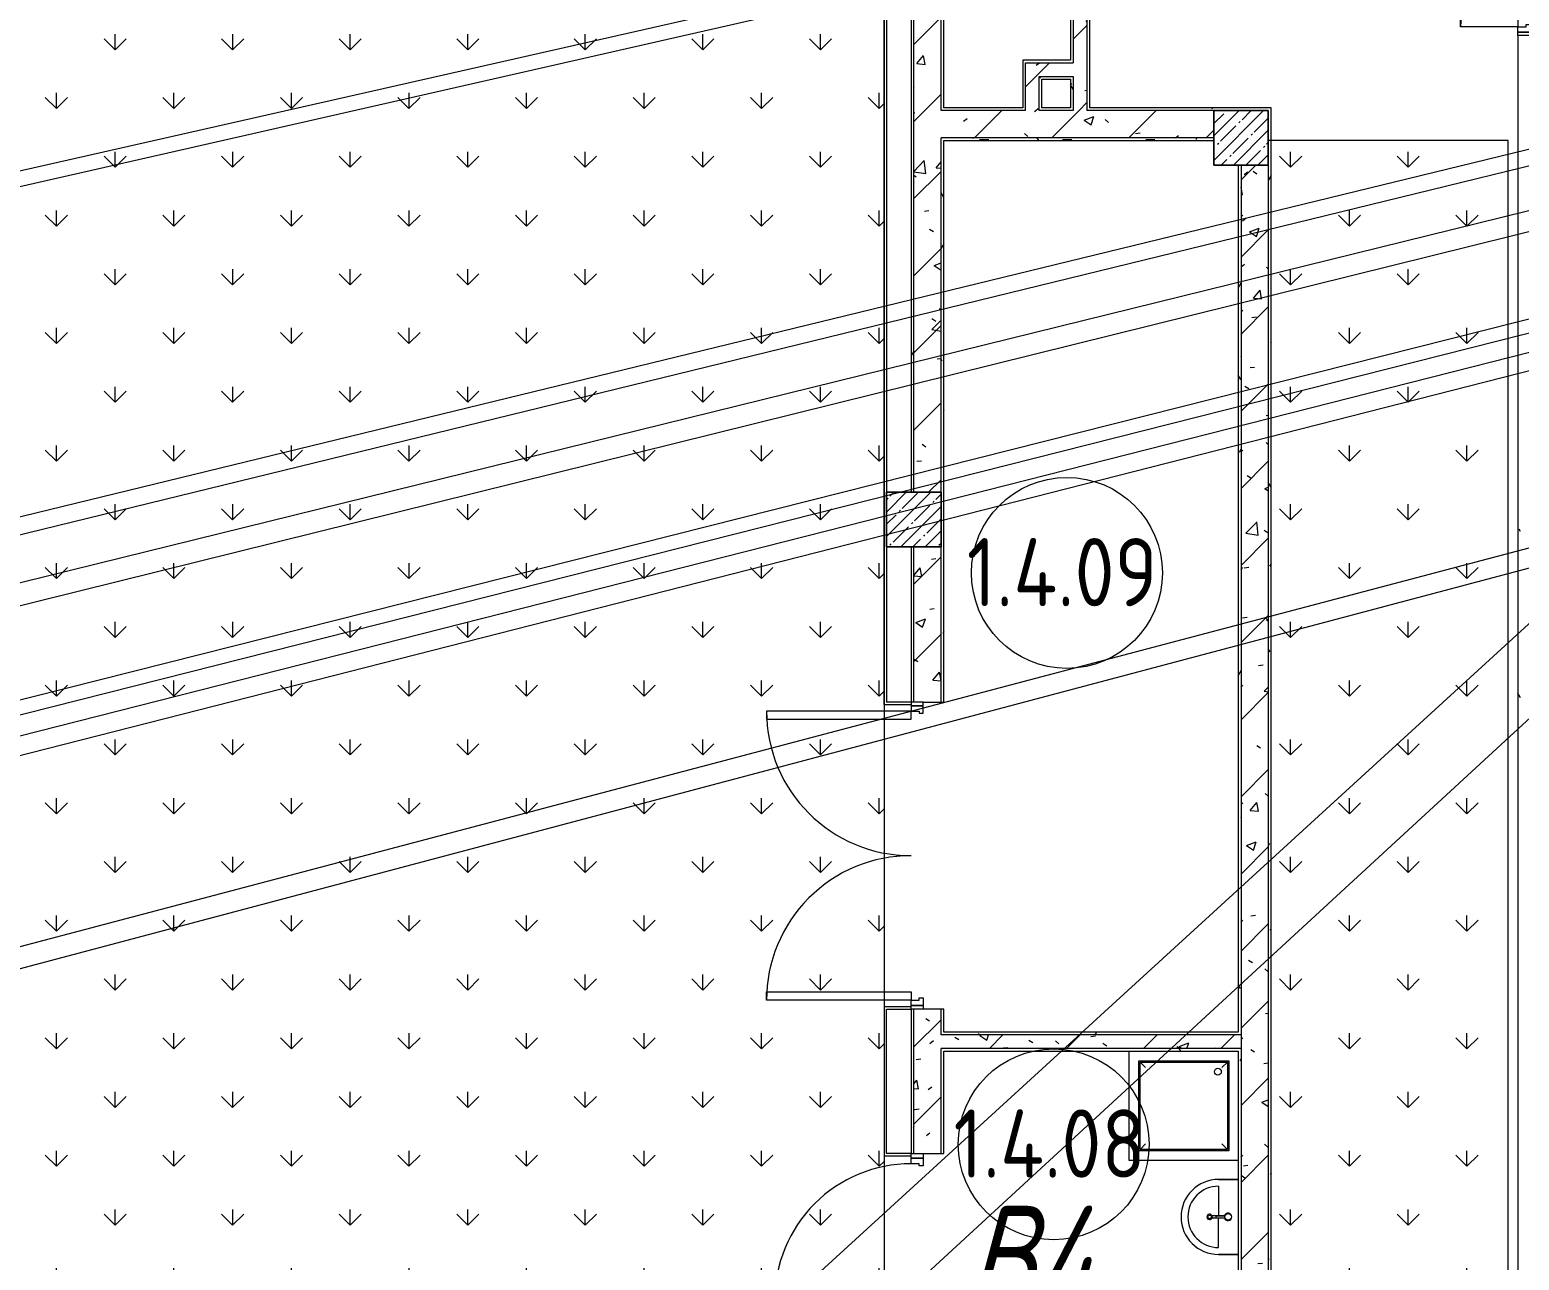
# Model space of a CAD drawing. Header units: millimetres. Extents: x -500089 to 1469082, y -290736 to 166440.
# Drawn here: x 1173571 to 1184494, y -63503 to -54478 of the extents above; entities that cross this region are included whole.
import ezdxf

# ---------------------------------------------------------------- set-up
doc = ezdxf.new("R2010")
doc.units = ezdxf.units.MM
for name, color, linetype, lineweight in [('Двери', 7, 'Continuous', 0), ('Марки помещений', 7, 'Continuous', 0), ('Несущие колонны', 7, 'Continuous', 0), ('Сантехника', 7, 'Continuous', 0), ('Стены несущие', 7, 'Continuous', 0), ('Стены отделка', 7, 'Continuous', 0), ('Стены штриховка', 7, 'Continuous', 0), ('экспертиза ДУ пояснения', 6, 'Continuous', 0), ('экспертиза категории', 1, 'Continuous', 0), ('экспертиза условные обозначения', 1, 'Continuous', 0)]:
    doc.layers.add(name, color=color, linetype=linetype, lineweight=lineweight)
doc.styles.add('GOST Common_1', font='', dxfattribs={"width": 0.9, "height": 700})
doc.styles.add('mytext', font='isocpeur.ttf', dxfattribs={"width": 0.8, "oblique": 14.999978})
doc.styles.get('GOST Common_1').set_extended_font_data('GOST Common')
pattern_1 = [(0, (1111853.59, -73570.49), (812.8, 203.2), [67.056, -542.544, 67.056, -542.544, -3251.2]), (0, (1111853.59, -73570.49), (812.8, 203.2), [-1219.2, 67.056, -1152.144, 67.056, -542.544, -1422.4]), (0, (1111853.59, -73570.49), (812.8, 203.2), [-3048, 67.056, -339.344, 67.056, -948.944]), (120, (1112158.39, -73468.89), (-582.37636, 602.30545), [67.056, -542.544, 67.056, -542.544, -3251.2]), (120, (1112158.39, -73468.89), (-582.37636, 602.30545), [-1219.2, 67.056, -1152.144, 67.056, -542.544, -1422.4]), (120, (1112158.39, -73468.89), (-582.37636, 602.30545), [-3048, 67.056, -339.344, 67.056, -948.944]), (240, (1112259.99, -73062.49), (-230.42364, -805.50545), [67.056, -542.544, 67.056, -542.544, -3251.2]), (240, (1112259.99, -73062.49), (-230.42364, -805.50545), [-1219.2, 67.056, -1152.144, 67.056, -542.544, -1422.4]), (240, (1112259.99, -73062.49), (-230.42364, -805.50545), [-3048, 67.056, -339.344, 67.056, -948.944])]
pattern_2 = [(45, (1111853.6, -73570.5), (-282.8427, 282.8427), [])]
pattern_3 = [(50, (1111853.6, -73570.5), (728.7365, -63.756), [76.2, -838.2]), (355, (1111853.6, -73570.5), (-140.9716, 764.2276), [60.96, -670.56]), (100.451, (1111914.3, -73575.8), (587.77, 700.467), [64.76, -712.36]), (46.184, (1111853.6, -73367.3), (1084.316, -168.171), [114.3, -1257.3]), (96.636, (1111943.9, -73381.3), (949.61, 989.71), [97.14, -1068.54]), (351.184, (1111853.6, -73367.3), (949.62, 989.701), [91.44, -1005.84]), (21, (1111955.2, -73418.1), (606.458, -409.0606), [76.2, -838.2]), (326, (1111955.2, -73418.1), (247.208, 736.753), [60.96, -670.56]), (71.451, (1112005.7, -73452.2), (853.668, 327.6855), [64.76, -712.36]), (37.5, (1111853.59, -73570.5), (12.3547, 338.2201), [33.528, -628.904, 33.528, -647.192, -673.1]), (37.5, (1111853.59, -73570.5), (12.3547, 338.2201), [-1343.152, 33.528, -639.572]), (7.5, (1111853.6, -73570.5), (267.2789, 400.7221), [33.528, -354.584, 33.528, -613.664, -256.54]), (7.5, (1111853.6, -73570.5), (267.2789, 400.7221), [-1035.304, 33.528, -223.012]), (327.5, (1111627.02, -73570.5), (542.3633, -22.9153), [33.528, -220.472, 33.528, -758.952, -1051.56]), (327.5, (1111627.02, -73570.5), (542.3633, -22.9153), [-1046.48, 33.528, -1018.032]), (317.5, (1111525.4, -73570.5), (592.517, 101.707), [33.528, -296.672, 33.528, -492.76, -746.76]), (317.5, (1111525.4, -73570.5), (592.517, 101.707), [-856.488, 33.528, -713.232])]
pattern_4 = [(45, (1111853.59, -73570.49), (-89.80256, 89.80256), []), (45, (1111943.39, -73570.49), (-89.80256, 89.80256), [158.75, -31.75, 13.411, -18.339])]
pattern_5 = [(90, (1077209.23, -303341.8), (-431.0523, 431.0523), [114.3, -747.8046]), (45, (1077209.2, -303341.8), (-431.0523, 431.0523), [114.3, -495.3]), (135, (1077209.2, -303341.8), (-431.0523, -431.0523), [114.3, -495.3])]

# ---------------------------------------------------------------- blocks, each defined once
blk = doc.blocks.new('ASVP_ДверьПротивопожарнаяСтальная_2 полотна - EI30 1320х2000h_полотна_ Г Л _1200 в чистоте_-4225090-З Этаж 01')
at = {"layer": 'Двери', "lineweight": 18}
for p, q in [((660, 1020), (600, 1020)), ((600, 1020), (600, 120)), ((660, 120), (660, 1020)), ((-660, 540), (-600, 540)), ((-660, 120), (-660, 540)), ((-600, 540), (-600, 120)), ((-725, 120), (-700, 120)), ((-725, 30), (-725, 120)), ((-700, 120), (-660, 120)), ((-700, 30), (-700, 120)), ((-700, 120), (-700, 30)), ((-600, 120), (-660, 120)), ((-660, 120), (-660, 60)), ((600, 120), (660, 120)), ((700, 120), (660, 120)), ((660, 120), (660, 60)), ((700, 30), (700, 120)), ((725, 120), (700, 120)), ((700, 120), (700, 30)), ((725, 30), (725, 120)), ((-700, 30), (-725, 30)), ((-644, 30), (-700, 30)), ((-660, 60), (-644, 60)), ((-644, 60), (-644, 30)), ((660, 60), (644, 60)), ((644, 60), (644, 30)), ((644, 30), (700, 30)), ((700, 30), (725, 30))]:
    blk.add_line(p, q, dxfattribs=at)
at = {"layer": 'Двери'}
for centre, radius, start, end in [((660, 120), 900, 90, 180), ((-660, 120), 420, 360, 90)]:
    blk.add_arc(centre, radius, start, end, dxfattribs=at)
blk = doc.blocks.new('ADSK_КолоннаЖБ_Прямоугольная - 400x400 мм-3673746-З Этаж 01')
at = {"layer": 'Несущие колонны', "lineweight": 18}
for p, q in [((-200, 200), (200, 200)), ((-200, -200), (-200, 200)), ((200, 200), (200, -200)), ((200, -200), (-200, -200))]:
    blk.add_line(p, q, dxfattribs=at)
blk = doc.blocks.new('ADSK_КолоннаЖБ_Прямоугольная - 400x400 мм-3544251-З Этаж 01')
at = {"layer": 'Несущие колонны', "lineweight": 18}
for p, q in [((-200, 200), (200, 200)), ((-200, -200), (-200, 200)), ((200, 200), (200, -200)), ((200, -200), (-200, -200))]:
    blk.add_line(p, q, dxfattribs=at)
blk = doc.blocks.new('ASVP_2D_Раковина - Раковина 550х420-3413684-З Этаж 01')
at = {"layer": 'Сантехника'}
for p, q in [((-384, 265), (-384, 120)), ((-384, 120), (-384, 265)), ((-334, 265), (-119, 265)), ((-119, 221), (-119, 302)), ((-115, 286), (-115, 220)), ((-103, 286), (-115, 286)), ((-103, 220), (-103, 286)), ((-99, 302), (-99, 221)), ((116, 265), (-99, 265)), ((166, 120), (166, 265)), ((166, 265), (166, 120))]:
    blk.add_line(p, q, dxfattribs=at)
for centre, radius in [((-109, 330), 13.3), ((-109, 195), 24.5)]:
    blk.add_circle(centre, radius, dxfattribs=at)
for centre, radius, start, end in [((-109, 265), 275, 360, 180), ((-109, 265), 275, 360, 180), ((-109, 265), 225, 0, 180), ((-109, 330), 20, 284.1438, 255.8562), ((-109, 195), 27.5, 102.6043, 77.3977), ((-109, 302), 10, 0, 180), ((-109, 195), 25.3, 76.2933, 103.7089)]:
    blk.add_arc(centre, radius, start, end, dxfattribs=at)
blk = doc.blocks.new('ASVP_2D_Душевой поддон_Трап - Душевой поддон 800х800-2509739-З Этаж 01')
at = {"layer": 'Сантехника'}
for p, q in [((0, 800), (800, 800)), ((800, 800), (800, 0)), ((70, 730), (730, 730)), ((70, 70), (70, 730)), ((120, 680), (80, 720)), ((80, 720), (720, 720)), ((80, 80), (80, 720)), ((720, 720), (680, 680)), ((720, 720), (720, 80)), ((730, 730), (730, 70)), ((120, 120), (80, 80)), ((680, 120), (720, 80)), ((730, 70), (70, 70)), ((720, 80), (80, 80))]:
    blk.add_line(p, q, dxfattribs=at)
blk.add_circle((150, 150), 25, dxfattribs=at)
blk = doc.blocks.new('ASVP_ДверьСтальная_2 полотна - Внутренняя 2120х2200h_полотна_ Г Пр _2000 в чистоте_ Снарядная-4240597-З Этаж 01')
at = {"layer": 'Двери', "lineweight": 18}
for p, q in [((-1060, 1180), (-1000, 1180)), ((-1060, 120), (-1060, 1180)), ((-1000, 1180), (-1000, 120)), ((1060, 1180), (1000, 1180)), ((1000, 1180), (1000, 120)), ((1060, 120), (1060, 1180)), ((-1125, 120), (-1100, 120)), ((-1125, 30), (-1125, 120)), ((-1100, 120), (-1060, 120)), ((-1100, 30), (-1100, 120)), ((-1100, 120), (-1100, 30)), ((-1000, 120), (-1060, 120)), ((-1060, 120), (-1060, 60)), ((1000, 120), (1060, 120)), ((1100, 120), (1060, 120)), ((1060, 120), (1060, 60)), ((1100, 30), (1100, 120)), ((1125, 120), (1100, 120)), ((1100, 120), (1100, 30)), ((1125, 30), (1125, 120)), ((-1100, 30), (-1125, 30)), ((-1044, 30), (-1100, 30)), ((-1060, 60), (-1044, 60)), ((-1044, 60), (-1044, 30)), ((1060, 60), (1044, 60)), ((1044, 60), (1044, 30)), ((1044, 30), (1100, 30)), ((1100, 30), (1125, 30))]:
    blk.add_line(p, q, dxfattribs=at)
at = {"layer": 'Двери'}
for centre, start, end in [((-1060, 120), 360, 90), ((1060, 120), 90, 180)]:
    blk.add_arc(centre, 1060, start, end, dxfattribs=at)
blk = doc.blocks.new('ASVP_ДверьСтальная_1 полотно - Внутренняя 1000х2000h_полотно_ Г Пр _925 в чистоте_-4236617-З Этаж 01')
at = {"layer": 'Двери', "lineweight": 18}
for p, q in [((-500, 1120), (-440, 1120)), ((-500, 120), (-500, 1120)), ((-440, 1120), (-440, 120)), ((-575, 120), (-540, 120)), ((-575, 30), (-575, 120)), ((-540, 120), (-500, 120)), ((-540, 30), (-540, 120)), ((-540, 120), (-540, 30)), ((-440, 120), (-500, 120)), ((-500, 120), (-500, 60)), ((500, 120), (540, 120)), ((500, 60), (500, 120)), ((540, 120), (540, 30)), ((540, 120), (575, 120)), ((540, 30), (540, 120)), ((575, 120), (575, 30)), ((-540, 30), (-575, 30)), ((-484, 30), (-540, 30)), ((-500, 60), (-484, 60)), ((-484, 60), (-484, 30)), ((484, 60), (500, 60)), ((484, 30), (484, 60)), ((540, 30), (484, 30)), ((575, 30), (540, 30))]:
    blk.add_line(p, q, dxfattribs=at)
at = {"layer": 'Двери'}
blk.add_arc((-500, 120), 1000, 0, 90, dxfattribs=at)
blk = doc.blocks.new('ASVP_Марка_Помещение_ОдноЗначение - Номер-684784-З Этаж 01')
at = {"layer": 'Марки помещений'}
blk.add_circle((0, 0), 3.5, dxfattribs=at)

msp = doc.modelspace()

# ---------------------------------------------------------------- hatches: boundary and pattern name
at = {"layer": 'Несущие колонны'}
h = msp.add_hatch(dxfattribs=at)
h.set_pattern_fill('FP_35', color=256, style=0, pattern_type=2)
h.set_pattern_definition(pattern_4)
h.paths.add_polyline_path([(1182453.585, -55470.488), (1182653.585, -55470.488), (1182653.585, -55070.488), (1182253.585, -55070.488), (1182253.585, -55470.488), (1182452.073, -55470.488)], flags=0)
h = msp.add_hatch(dxfattribs=at)
h.set_pattern_fill('FP_35', color=256, style=0, pattern_type=2)
h.set_pattern_definition(pattern_4)
h.paths.add_polyline_path([(1180253.585, -58270.488), (1180253.585, -57870.488), (1179853.585, -57870.488), (1179853.585, -58270.488), (1180250.485, -58270.488)], flags=0)
at = {"layer": 'Стены штриховка'}
h = msp.add_hatch(dxfattribs=at)
h.set_pattern_fill('FP_201', color=256, style=0, pattern_type=2)
h.set_pattern_definition(pattern_2)
h.paths.add_polyline_path([(1180123.585, -62720.488), (1180253.585, -62720.488), (1180253.585, -61660.488), (1180053.585, -61660.488), (1180053.585, -62720.488)], flags=0)
h.paths.add_polyline_path([(1180253.585, -59410.488), (1180253.585, -58270.488), (1180053.585, -58270.488), (1180053.585, -59410.488), (1180123.585, -59410.488)], flags=0)
h.paths.add_polyline_path([(1180253.585, -57870.488), (1180253.381, -53070.488), (1180053.585, -53070.488), (1180053.585, -57870.488)], flags=0)
h = msp.add_hatch(dxfattribs=at)
h.set_pattern_fill('FP_31', color=256, style=0, pattern_type=2)
h.set_pattern_definition(pattern_3)
h.paths.add_polyline_path([(1180123.585, -62720.488), (1180253.585, -62720.488), (1180253.585, -61660.488), (1180053.585, -61660.488), (1180053.585, -62720.488)], flags=0)
h.paths.add_polyline_path([(1180253.585, -59410.488), (1180253.585, -58270.488), (1180053.585, -58270.488), (1180053.585, -59410.488), (1180123.585, -59410.488)], flags=0)
h.paths.add_polyline_path([(1180253.585, -57870.488), (1180253.381, -53070.488), (1180053.585, -53070.488), (1180053.585, -57870.488)], flags=0)
h = msp.add_hatch(dxfattribs=at)
h.set_pattern_fill('FP_201', color=256, style=0, pattern_type=2)
h.set_pattern_definition(pattern_2)
h.paths.add_polyline_path([(1181259.502, -55070.488), (1181323.585, -55070.488), (1181323.585, -53070.488), (1181223.585, -53070.488), (1181223.585, -55070.488), (1181253.585, -55070.488)], flags=0)
h = msp.add_hatch(dxfattribs=at)
h.set_pattern_fill('FP_31', color=256, style=0, pattern_type=2)
h.set_pattern_definition(pattern_3)
h.paths.add_polyline_path([(1181259.502, -55070.488), (1181323.585, -55070.488), (1181323.585, -53070.488), (1181223.585, -53070.488), (1181223.585, -55070.488), (1181253.585, -55070.488)], flags=0)
h = msp.add_hatch(dxfattribs=at)
h.set_pattern_fill('FP_174', color=256, style=0, pattern_type=2)
h.set_pattern_definition(pattern_1)
h.paths.add_polyline_path([(1180053.585, -62720.488), (1180053.585, -61660.488), (1180033.585, -61660.488), (1180033.585, -62720.488)], flags=0)
h.paths.add_polyline_path([(1180053.585, -59410.488), (1180053.585, -58270.488), (1180033.585, -58270.488), (1180033.585, -59410.488)], flags=0)
h.paths.add_polyline_path([(1180053.585, -57870.488), (1180053.585, -53090.488), (1180033.585, -53090.488), (1180033.585, -57870.488)], flags=0)
h = msp.add_hatch(dxfattribs=at)
h.set_pattern_fill('FP_174', color=256, style=0, pattern_type=2)
h.set_pattern_definition(pattern_1)
h.paths.add_polyline_path([(1180253.585, -64290.488), (1180273.585, -64290.488), (1180273.585, -64270.488), (1180253.585, -64270.488)], flags=0)
h.paths.add_polyline_path([(1180253.585, -64070.488), (1180273.585, -64070.488), (1180273.585, -63870.488), (1180253.585, -63870.488), (1180253.585, -64050.488)], flags=0)
h.paths.add_polyline_path([(1180253.585, -62720.488), (1180273.585, -62720.488), (1180273.585, -61950.488), (1180253.585, -61950.488), (1180253.585, -61970.488)], flags=0)
h.paths.add_polyline_path([(1180253.585, -61850.488), (1180273.585, -61850.488), (1180273.585, -61660.488), (1180253.585, -61660.488), (1180253.585, -61830.488)], flags=0)
h.paths.add_polyline_path([(1180253.585, -59410.488), (1180273.585, -59410.488), (1180273.585, -55270.488), (1180253.585, -55270.488), (1180253.585, -58446.7)], flags=0)
h.paths.add_polyline_path([(1180268.97, -55070.488), (1180273.585, -55070.488), (1180273.585, -53090.488), (1180253.585, -53090.488), (1180253.585, -55070.488)], flags=0)
h = msp.add_hatch(dxfattribs=at)
h.set_pattern_fill('FP_174', color=256, style=0, pattern_type=2)
h.set_pattern_definition(pattern_1)
h.paths.add_polyline_path([(1181223.585, -55050.488), (1181223.585, -54820.488), (1181203.585, -54820.488), (1181203.585, -55050.488)], flags=0)
h.paths.add_polyline_path([(1181211.585, -54720.488), (1181223.585, -54720.488), (1181223.585, -53090.488), (1181203.585, -53090.488), (1181203.585, -54720.488)], flags=0)
h = msp.add_hatch(dxfattribs=at)
h.set_pattern_fill('FP_174', color=256, style=0, pattern_type=2)
h.set_pattern_definition(pattern_1)
h.paths.add_polyline_path([(1181343.585, -55050.488), (1181343.585, -53090.488), (1181323.585, -53090.488), (1181323.585, -55050.488)], flags=0)
h = msp.add_hatch(dxfattribs=at)
h.set_pattern_fill('FP_201', color=256, style=0, pattern_type=2)
h.set_pattern_definition(pattern_2)
h.paths.add_polyline_path([(1181203.585, -54820.488), (1181223.585, -54820.488), (1181223.585, -54720.488), (1180873.585, -54720.488), (1180873.585, -54820.488), (1180973.585, -54820.488)], flags=0)
h = msp.add_hatch(dxfattribs=at)
h.set_pattern_fill('FP_31', color=256, style=0, pattern_type=2)
h.set_pattern_definition(pattern_3)
h.paths.add_polyline_path([(1181203.585, -54820.488), (1181223.585, -54820.488), (1181223.585, -54720.488), (1180873.585, -54720.488), (1180873.585, -54820.488), (1180973.585, -54820.488)], flags=0)
h = msp.add_hatch(dxfattribs=at)
h.set_pattern_fill('FP_201', color=256, style=0, pattern_type=2)
h.set_pattern_definition(pattern_2)
h.paths.add_polyline_path([(1180873.585, -55070.488), (1180973.585, -55070.488), (1180973.585, -54820.488), (1180873.585, -54820.488), (1180873.585, -55052.977)], flags=0)
h = msp.add_hatch(dxfattribs=at)
h.set_pattern_fill('FP_31', color=256, style=0, pattern_type=2)
h.set_pattern_definition(pattern_3)
h.paths.add_polyline_path([(1180873.585, -55070.488), (1180973.585, -55070.488), (1180973.585, -54820.488), (1180873.585, -54820.488), (1180873.585, -55052.977)], flags=0)
h = msp.add_hatch(dxfattribs=at)
h.set_pattern_fill('FP_174', color=256, style=0, pattern_type=2)
h.set_pattern_definition(pattern_1)
h.paths.add_polyline_path([(1181203.585, -54840.488), (1181203.585, -54820.488), (1180973.585, -54820.488), (1180975.473, -54840.488), (1181072.835, -54840.488)], flags=0)
h = msp.add_hatch(dxfattribs=at)
h.set_pattern_fill('FP_174', color=256, style=0, pattern_type=2)
h.set_pattern_definition(pattern_1)
h.paths.add_polyline_path([(1180864.062, -55070.488), (1180873.585, -55070.488), (1180873.585, -55050.488), (1180273.585, -55050.488), (1180273.585, -55070.488)], flags=0)
h.paths.add_polyline_path([(1180973.585, -55070.488), (1181223.585, -55070.488), (1181223.585, -55050.488), (1180973.585, -55050.488)], flags=0)
h.paths.add_polyline_path([(1181323.585, -55070.488), (1182653.585, -55070.488), (1182653.585, -55050.488), (1181323.585, -55050.488)], flags=0)
h = msp.add_hatch(dxfattribs=at)
h.set_pattern_fill('FP_174', color=256, style=0, pattern_type=2)
h.set_pattern_definition(pattern_1)
h.paths.add_polyline_path([(1182653.585, -64290.488), (1182673.585, -64290.488), (1182673.585, -55050.488), (1182653.585, -55050.488), (1182653.585, -64270.488)], flags=0)
h = msp.add_hatch(dxfattribs=at)
h.set_pattern_fill('FP_201', color=256, style=0, pattern_type=2)
h.set_pattern_definition(pattern_2)
h.paths.add_polyline_path([(1181131.846, -55270.488), (1182253.585, -55270.488), (1182253.585, -55070.488), (1180253.585, -55070.488), (1180253.585, -55270.488), (1180973.585, -55270.488)], flags=0)
h = msp.add_hatch(dxfattribs=at)
h.set_pattern_fill('FP_31', color=256, style=0, pattern_type=2)
h.set_pattern_definition(pattern_3)
h.paths.add_polyline_path([(1181131.846, -55270.488), (1182253.585, -55270.488), (1182253.585, -55070.488), (1180253.585, -55070.488), (1180253.585, -55270.488), (1180973.585, -55270.488)], flags=0)
h = msp.add_hatch(dxfattribs=at)
h.set_pattern_fill('FP_174', color=256, style=0, pattern_type=2)
h.set_pattern_definition(pattern_1)
h.paths.add_polyline_path([(1181323.585, -55290.488), (1182253.585, -55290.488), (1182253.585, -55270.488), (1180273.585, -55270.488), (1180273.585, -55290.488), (1181279.985, -55290.488)], flags=0)
h = msp.add_hatch(dxfattribs=at)
h.set_pattern_fill('FP_174', color=256, style=0, pattern_type=2)
h.set_pattern_definition(pattern_1)
h.paths.add_polyline_path([(1184503.585, -64820.488), (1184503.585, -55290.488), (1184483.585, -55290.488), (1184483.585, -64820.488)], flags=0)
h = msp.add_hatch(dxfattribs=at)
h.set_pattern_fill('FP_174', color=256, style=0, pattern_type=2)
h.set_pattern_definition(pattern_1)
h.paths.add_polyline_path([(1182433.585, -64070.488), (1182453.585, -64070.488), (1182453.585, -61950.488), (1182433.585, -61950.488), (1182433.585, -64050.488)], flags=0)
h.paths.add_polyline_path([(1182433.585, -61850.488), (1182453.585, -61850.488), (1182452.073, -55470.488), (1182433.585, -55470.488), (1182433.585, -61830.488)], flags=0)
h = msp.add_hatch(dxfattribs=at)
h.set_pattern_fill('FP_201', color=256, style=0, pattern_type=2)
h.set_pattern_definition(pattern_2)
h.paths.add_polyline_path([(1182653.585, -64270.488), (1182653.585, -55470.488), (1182453.585, -55470.98), (1182453.585, -64270.488)], flags=0)
h = msp.add_hatch(dxfattribs=at)
h.set_pattern_fill('FP_31', color=256, style=0, pattern_type=2)
h.set_pattern_definition(pattern_3)
h.paths.add_polyline_path([(1182653.585, -64270.488), (1182653.585, -55470.488), (1182453.585, -55470.98), (1182453.585, -64270.488)], flags=0)
h = msp.add_hatch(dxfattribs=at)
h.set_pattern_fill('FP_201', color=256, style=0, pattern_type=2)
h.set_pattern_definition(pattern_2)
h.paths.add_polyline_path([(1182433.585, -61950.488), (1182453.585, -61950.488), (1182453.585, -61850.488), (1180253.585, -61850.488), (1180253.585, -61950.488), (1181259.502, -61950.488)], flags=0)
h = msp.add_hatch(dxfattribs=at)
h.set_pattern_fill('FP_31', color=256, style=0, pattern_type=2)
h.set_pattern_definition(pattern_3)
h.paths.add_polyline_path([(1182433.585, -61950.488), (1182453.585, -61950.488), (1182453.585, -61850.488), (1180253.585, -61850.488), (1180253.585, -61950.488), (1181259.502, -61950.488)], flags=0)
h = msp.add_hatch(dxfattribs=at)
h.set_pattern_fill('FP_174', color=256, style=0, pattern_type=2)
h.set_pattern_definition(pattern_1)
h.paths.add_polyline_path([(1182433.585, -61850.488), (1182433.585, -61830.488), (1180273.585, -61830.488), (1180273.585, -61850.488), (1182433.523, -61850.488)], flags=0)
h = msp.add_hatch(dxfattribs=at)
h.set_pattern_fill('FP_174', color=256, style=0, pattern_type=2)
h.set_pattern_definition(pattern_1)
h.paths.add_polyline_path([(1180273.585, -61970.488), (1182433.585, -61970.488), (1182433.585, -61950.488), (1180273.585, -61950.488)], flags=0)
at = {"layer": 'экспертиза условные обозначения'}
h = msp.add_hatch(dxfattribs=at)
h.set_pattern_fill('GRASS', color=2, scale=24)
h.set_pattern_definition(pattern_5)
edge = h.paths.add_edge_path()
edge.add_line((1167770.702, -40039.927), (1179837.585, -40040.488))
edge.add_line((1179837.585, -40040.488), (1179836.469, -64051.049))
edge.add_line((1179836.469, -64051.049), (1167769.585, -64050.488))
edge.add_line((1167769.585, -64050.488), (1167769.585, -40040.488))
h = msp.add_hatch(dxfattribs=at)
h.set_pattern_fill('GRASS', color=3, scale=24)
h.set_pattern_definition(pattern_5)
h.paths.add_polyline_path([(1157123.585, -71790.488), (1157123.585, -73750.488), (1178733.585, -73750.488), (1178733.585, -66250.488), (1182233.585, -66250.488), (1184413.585, -66245.488), (1184413.585, -55290.488), (1182653.585, -55290.488), (1182649.585, -55470.488), (1182453.585, -55470.488), (1182453.585, -64290.488), (1176773.585, -64290.488), (1176773.585, -71790.488)])

# ---------------------------------------------------------------- linework, layer by layer
at = {"layer": 'Несущие колонны'}
for p, q in [((1182433.585, -55070.488), (1182253.585, -55070.488)), ((1182253.585, -55070.488), (1182253.585, -55270.488)), ((1182653.585, -55070.488), (1182433.585, -55070.488)), ((1182653.585, -55470.488), (1182653.585, -55070.488)), ((1182253.585, -55270.488), (1182253.585, -55290.488)), ((1182253.585, -55290.488), (1182253.585, -55470.488)), ((1182253.585, -55470.488), (1182433.585, -55470.488)), ((1182433.585, -55470.488), (1182453.585, -55470.488)), ((1182453.585, -55470.488), (1182653.585, -55470.488)), ((1180033.585, -57870.488), (1179853.585, -57870.488)), ((1179853.585, -57870.488), (1179853.585, -58270.488)), ((1180053.585, -57870.488), (1180033.585, -57870.488)), ((1180253.585, -57870.488), (1180053.585, -57870.488)), ((1180253.585, -58270.488), (1180253.585, -57870.488)), ((1179853.585, -58270.488), (1180033.585, -58270.488)), ((1180033.585, -58270.488), (1180053.585, -58270.488)), ((1180053.585, -58270.488), (1180253.585, -58270.488))]:
    msp.add_line(p, q, dxfattribs=at)
at = {"layer": 'Стены несущие'}
for p, q in [((1180053.585, -57870.488), (1180053.585, -52270.488)), ((1180253.585, -55070.488), (1180253.585, -53070.488)), ((1181223.585, -53070.488), (1181223.585, -54720.488)), ((1181323.585, -53070.488), (1181323.585, -55070.488)), ((1180873.585, -54720.488), (1181223.585, -54720.488)), ((1180873.585, -55070.488), (1180873.585, -54720.488)), ((1180973.585, -54820.488), (1181223.585, -54820.488)), ((1180973.585, -55070.488), (1180973.585, -54820.488)), ((1181223.585, -54820.488), (1181223.585, -55070.488)), ((1180873.585, -55070.488), (1180253.585, -55070.488)), ((1181223.585, -55070.488), (1180973.585, -55070.488)), ((1182253.585, -55070.488), (1181323.585, -55070.488)), ((1182253.585, -55270.488), (1180253.585, -55270.488)), ((1180253.585, -57870.488), (1180253.585, -55270.488)), ((1182453.585, -55470.488), (1182453.585, -61850.488)), ((1182653.585, -55470.488), (1182653.585, -64270.488)), ((1180053.585, -59410.488), (1180053.585, -58270.488)), ((1180253.585, -59410.488), (1180253.585, -58270.488)), ((1180123.585, -59410.488), (1180253.585, -59410.488)), ((1180053.585, -62720.488), (1180053.585, -61660.488)), ((1180253.585, -61660.488), (1180123.585, -61660.488)), ((1180253.585, -61850.488), (1180253.585, -61660.488)), ((1182453.585, -61850.488), (1180253.585, -61850.488)), ((1182453.585, -61950.488), (1180253.585, -61950.488)), ((1180253.585, -62720.488), (1180253.585, -61950.488)), ((1182453.585, -61950.488), (1182453.585, -64070.488)), ((1180123.585, -62720.488), (1180253.585, -62720.488))]:
    msp.add_line(p, q, dxfattribs=at)
at = {"layer": 'Стены отделка'}
for p, q in [((1179837.585, -59426.488), (1179837.585, -43520.488)), ((1179853.585, -43536.488), (1179853.585, -59410.488)), ((1180033.585, -52270.488), (1180033.585, -57870.488)), ((1180273.585, -55050.488), (1180273.585, -53090.488)), ((1181203.585, -53090.488), (1181203.585, -54700.488)), ((1181343.585, -55050.488), (1181343.585, -53090.488)), ((1184483.585, -54520.488), (1184483.585, -64820.488)), ((1181203.585, -54700.488), (1180853.585, -54700.488)), ((1180853.585, -54700.488), (1180853.585, -55050.488)), ((1180993.585, -54840.488), (1181203.585, -54840.488)), ((1180993.585, -55050.488), (1180993.585, -54840.488)), ((1181203.585, -54840.488), (1181203.585, -55050.488)), ((1180853.585, -55050.488), (1180273.585, -55050.488)), ((1181203.585, -55050.488), (1180993.585, -55050.488)), ((1182673.585, -55050.488), (1181343.585, -55050.488)), ((1182673.585, -64290.488), (1182673.585, -55050.488)), ((1180273.585, -55290.488), (1182253.585, -55290.488)), ((1180273.585, -59410.488), (1180273.585, -55290.488)), ((1182433.585, -55470.488), (1182433.585, -61830.488)), ((1180033.585, -58270.488), (1180033.585, -59410.488)), ((1180033.585, -59410.488), (1179853.585, -59410.488)), ((1180253.585, -59410.488), (1180273.585, -59410.488)), ((1179837.585, -59426.488), (1180033.585, -59426.488)), ((1180033.585, -61644.488), (1179837.585, -61644.488)), ((1179837.585, -61644.488), (1179837.585, -62736.488)), ((1179853.585, -61660.488), (1180033.585, -61660.488)), ((1179853.585, -62720.488), (1179853.585, -61660.488)), ((1180033.585, -61660.488), (1180033.585, -62720.488)), ((1180273.585, -61660.488), (1180253.585, -61660.488)), ((1180273.585, -61830.488), (1180273.585, -61660.488)), ((1182433.585, -61830.488), (1180273.585, -61830.488)), ((1180273.585, -61970.488), (1182433.585, -61970.488)), ((1180273.585, -62720.488), (1180273.585, -61970.488)), ((1182433.585, -61970.488), (1182433.585, -64050.488)), ((1179837.585, -62736.488), (1180033.585, -62736.488)), ((1180033.585, -62720.488), (1179853.585, -62720.488)), ((1180253.585, -62720.488), (1180273.585, -62720.488))]:
    msp.add_line(p, q, dxfattribs=at)
at = {"layer": 'Стены штриховка'}
for p, q in [((1182253.585, -55070.488), (1182433.585, -55070.488)), ((1182253.585, -55290.488), (1182253.585, -55070.488)), ((1182653.585, -55070.488), (1182653.585, -55470.488)), ((1182653.585, -55470.488), (1182433.585, -55470.488)), ((1180033.585, -57870.488), (1180253.585, -57870.488)), ((1180253.585, -57870.488), (1180253.585, -58270.488)), ((1180253.585, -58270.488), (1180033.585, -58270.488))]:
    msp.add_line(p, q, dxfattribs=at)
at = {"layer": 'экспертиза ДУ пояснения'}
for p, q in [((1169527.42, -72584.253), (1283545.83, 31674.308)), ((1283545.83, 31674.308), (1170451.223, -72536.169)), ((1117843.141, -68145.077), (1326068.788, -20876.663)), ((1326068.788, -20876.663), (1118766.945, -68096.993)), ((1125772.111, -69675.881), (1326068.788, -20876.663)), ((1326068.788, -20876.663), (1126695.914, -69627.797)), ((1132054.517, -70189.594), (1326068.788, -20876.663)), ((1326068.788, -20876.663), (1132978.32, -70141.509)), ((1140697.261, -69872.225), (1326068.788, -20876.663)), ((1326068.788, -20876.663), (1141621.064, -69824.14)), ((1163113.27, -61096.664), (1326068.788, -20876.663)), ((1326068.788, -20876.663), (1164037.073, -61048.58))]:
    msp.add_line(p, q, dxfattribs=at)
at = {"layer": 'экспертиза ДУ пояснения', "elevation": 0}
for points in [[(1326068.788, -20876.663), (1154765.126, -64125.446)], [(1155638.952, -64023.379), (1326068.788, -20876.663)]]:
    msp.add_lwpolyline(points, dxfattribs=at)
at = {"layer": 'экспертиза условные обозначения', "color": 2}
msp.add_lwpolyline([(1167770.702, -40039.927), (1179837.585, -40040.488), (1179836.469, -64051.049), (1167769.585, -64050.488), (1167769.585, -40040.488)], dxfattribs=at)
at = {"layer": 'экспертиза условные обозначения', "color": 3}
msp.add_lwpolyline([(1157123.585, -71790.488), (1157123.585, -73750.488), (1178733.585, -73750.488), (1178733.585, -66250.488), (1182233.585, -66250.488), (1184413.585, -66245.488), (1184413.585, -55290.488), (1182653.585, -55290.488), (1182649.585, -55470.488), (1182453.585, -55470.488), (1182453.585, -64290.488), (1182453.585, -64290.488), (1176773.585, -64290.488), (1176773.585, -71790.488), (1157123.585, -71790.488)], dxfattribs=at)

# ---------------------------------------------------------------- block references
at = {"layer": 'Двери'}
for name, p, rotation in [('ASVP_ДверьПротивопожарнаяСтальная_2 полотна - EI30 1320х2000h_полотна_ Г Л _1200 в чистоте_-4225090-З Этаж 01', (1184603.585, -53795.488), 90), ('ASVP_ДверьСтальная_2 полотна - Внутренняя 2120х2200h_полотна_ Г Пр _2000 в чистоте_ Снарядная-4240597-З Этаж 01', (1180153.585, -60535.488), 89.99999999999993), ('ASVP_ДверьСтальная_1 полотно - Внутренняя 1000х2000h_полотно_ Г Пр _925 в чистоте_-4236617-З Этаж 01', (1180153.585, -63295.488), 89.99999999999993)]:
    msp.add_blockref(name, p, dxfattribs=dict(at, rotation=rotation))
at = {"layer": 'Марки помещений', "xscale": 199.9999999999999, "yscale": 199.9999999999999, "zscale": 199.9999999999999}
for p in [(1181176.453, -58461.693), (1181079.525, -62652.78)]:
    msp.add_blockref('ASVP_Марка_Помещение_ОдноЗначение - Номер-684784-З Этаж 01', p, dxfattribs=at)
at = {"layer": 'Несущие колонны'}
for name, p in [('ADSK_КолоннаЖБ_Прямоугольная - 400x400 мм-3673746-З Этаж 01', (1182453.585, -55270.488)), ('ADSK_КолоннаЖБ_Прямоугольная - 400x400 мм-3544251-З Этаж 01', (1180053.585, -58070.488))]:
    msp.add_blockref(name, p, dxfattribs=at)
at = {"layer": 'Сантехника'}
for name, p, rotation in [('ASVP_2D_Душевой поддон_Трап - Душевой поддон 800х800-2509739-З Этаж 01', (1182433.585, -61970.488), 180), ('ASVP_2D_Раковина - Раковина 550х420-3413684-З Этаж 01', (1182553.585, -63076.413), 89.99999999999993)]:
    msp.add_blockref(name, p, dxfattribs=dict(at, rotation=rotation))

# ---------------------------------------------------------------- texts
at = {"layer": 'Марки помещений', "char_height": 500, "width": 1803.79687, "attachment_point": 1, "style": 'GOST Common_1'}
for s, insert in [('1.4.09', (1180442.038, -58206.242)), ('1.4.08', (1180345.111, -62397.33))]:
    msp.add_mtext(s, dxfattribs=dict(at, insert=insert))
at = {"layer": 'экспертиза категории', "lineweight": 50, "insert": (1180431.512, -63103.91), "char_height": 750, "attachment_point": 1, "style": 'mytext'}
msp.add_mtext_dynamic_manual_height_columns('В4', width=2459.42723, gutter_width=17359.771, heights=[0], dxfattribs=at)

doc.saveas('drawing.dxf')
